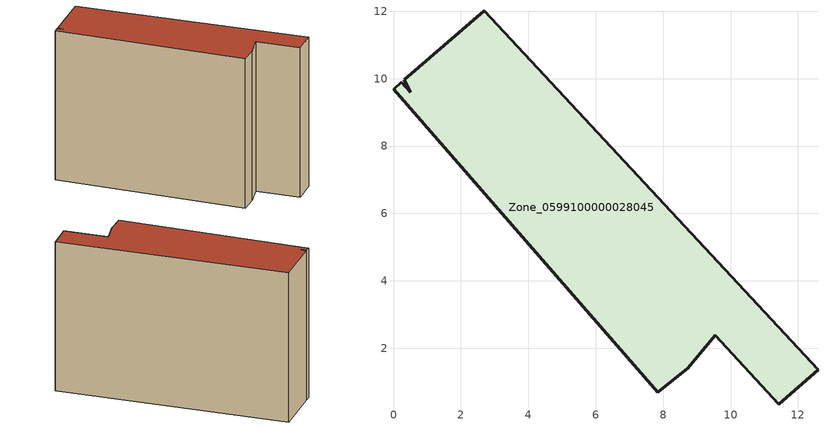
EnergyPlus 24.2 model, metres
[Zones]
Zone_0599100000028045
 floor ground (C_G): 7.85,0.69 0,9.69 0.23,9.89 0.49,9.6 0.32,9.97 2.7,12.01 12.6,1.37 11.43,0.35 9.55,2.39 8.73,1.4 z0.88
 wall outside (C_F): 11.43,0.35 12.6,1.37 2.7,12.01 0.32,9.97 0.49,9.6 0.23,9.89 0,9.69 7.85,0.69 8.73,1.4 9.55,2.39 11.43,0.35 z0.88:10.75
 roof outside (C_R): 2.7,12.01 0.32,9.97 0.49,9.6 0.23,9.89 0,9.69 7.85,0.69 8.73,1.4 9.55,2.39 11.43,0.35 12.6,1.37 z10.75
[BUILDING]
Pand.0599100000028045: North Axis=0; Terrain=City; Loads Convergence Tolerance Value=0.04; Temperature Convergence Tolerance Value=0.4; Solar Distribution=FullExterior; Maximum Number of Warmup Days=25; Minimum Number of Warmup Days=1
[Site:Location]
Rotterdam.The.Hague.AP_ZH_NLD Design_Conditions: Latitude=51.96; Longitude=4.45; Time Zone=1; Elevation=-4.5
[SITE:GROUNDTEMPERATURE:BUILDINGSURFACE]
18, 18, 18, 18, 18, 18, 18, 18, 18, 18, 18, 18
[MATERIAL] Thermal Absorptance=0.9; Solar Absorptance=0.7; Visible Absorptance=0.7
Name | Roughness | Thickness | Conductivity | Density | Specific Heat
G.TC.1946 | MediumSmooth | 0.15 | 1 | 540 | 1210
F.TC.1946 | Rough | 0.3 | 0.857143 | 1920 | 840
R.TC.1946 | MediumRough | 0.2 | 0.909091 | 1500 | 1000
[CONSTRUCTION]
C_G: G.TC.1946
C_F: F.TC.1946
C_R: R.TC.1946
[ZONE]
Zone_0599100000028045: Type=1; Multiplier=1; Ceiling Height=Autocalculate; Volume=Autocalculate; Floor Area=autocalculate; Part of Total Floor Area=Yes
[ZONEINFILTRATION:DESIGNFLOWRATE]
Infil_Zone_0599100000028045: Zone or ZoneList or Space or SpaceList=Zone_0599100000028045; Schedule=AlwaysOn; Design Flow Rate Calculation Method=Flow/Area; Flow Rate per Floor Area=0.003; Constant Term Coefficient=1; Temperature Term Coefficient=0; Velocity Term Coefficient=0; Velocity Squared Term Coefficient=0
[HVACTEMPLATE:ZONE:IDEALLOADSAIRSYSTEM]
Zone_0599100000028045: Maximum Heating Supply Air Temperature=50; Minimum Cooling Supply Air Temperature=13; Maximum Heating Supply Air Humidity Ratio=0.0156; Minimum Cooling Supply Air Humidity Ratio=0.0077; Heating Limit=NoLimit; Cooling Limit=NoLimit; Dehumidification Control Type=ConstantSensibleHeatRatio; Cooling Sensible Heat Ratio=0.7; Dehumidification Setpoint=60; Humidification Control Type=None; Humidification Setpoint=30; Outdoor Air Method=None; Outdoor Air Flow Rate per Person=0.00944; Outdoor Air Flow Rate per Zone Floor Area=0; Outdoor Air Flow Rate per Zone=0; Demand Controlled Ventilation Type=None; Outdoor Air Economizer Type=NoEconomizer; Heat Recovery Type=None; Sensible Heat Recovery Effectiveness=0.7; Latent Heat Recovery Effectiveness=0.65
[ZONECONTROL:THERMOSTAT]
ThermostatControl_Zone_0599100000028045: Zone or ZoneList=Zone_0599100000028045; Control Type Schedule=DualSetpointControlType; Control 1=Thermostat_Zone_0599100000028045; Temperature Difference Between Cutout And Setpoint=0
[THERMOSTATSETPOINT:DUALSETPOINT]
Thermostat_Zone_0599100000028045: Heating Setpoint Temperature Schedule=HeatingSetpoint_Zone_0599100000028045; Cooling Setpoint Temperature Schedule=CoolingSetpoint_Zone_0599100000028045
[SCHEDULE:COMPACT]
HeatingSetpoint_Zone_0599100000028045: Through: 12/31, For: AllDays, Until: 24:00, 21
CoolingSetpoint_Zone_0599100000028045: Through: 12/31, For: AllDays, Until: 24:00, 24
DualSetpointControlType: Through: 12/31, For: AllDays, Until: 24:00, 4
AlwaysOn: Through: 12/31, For: AllDays, Until: 24:00, 1
